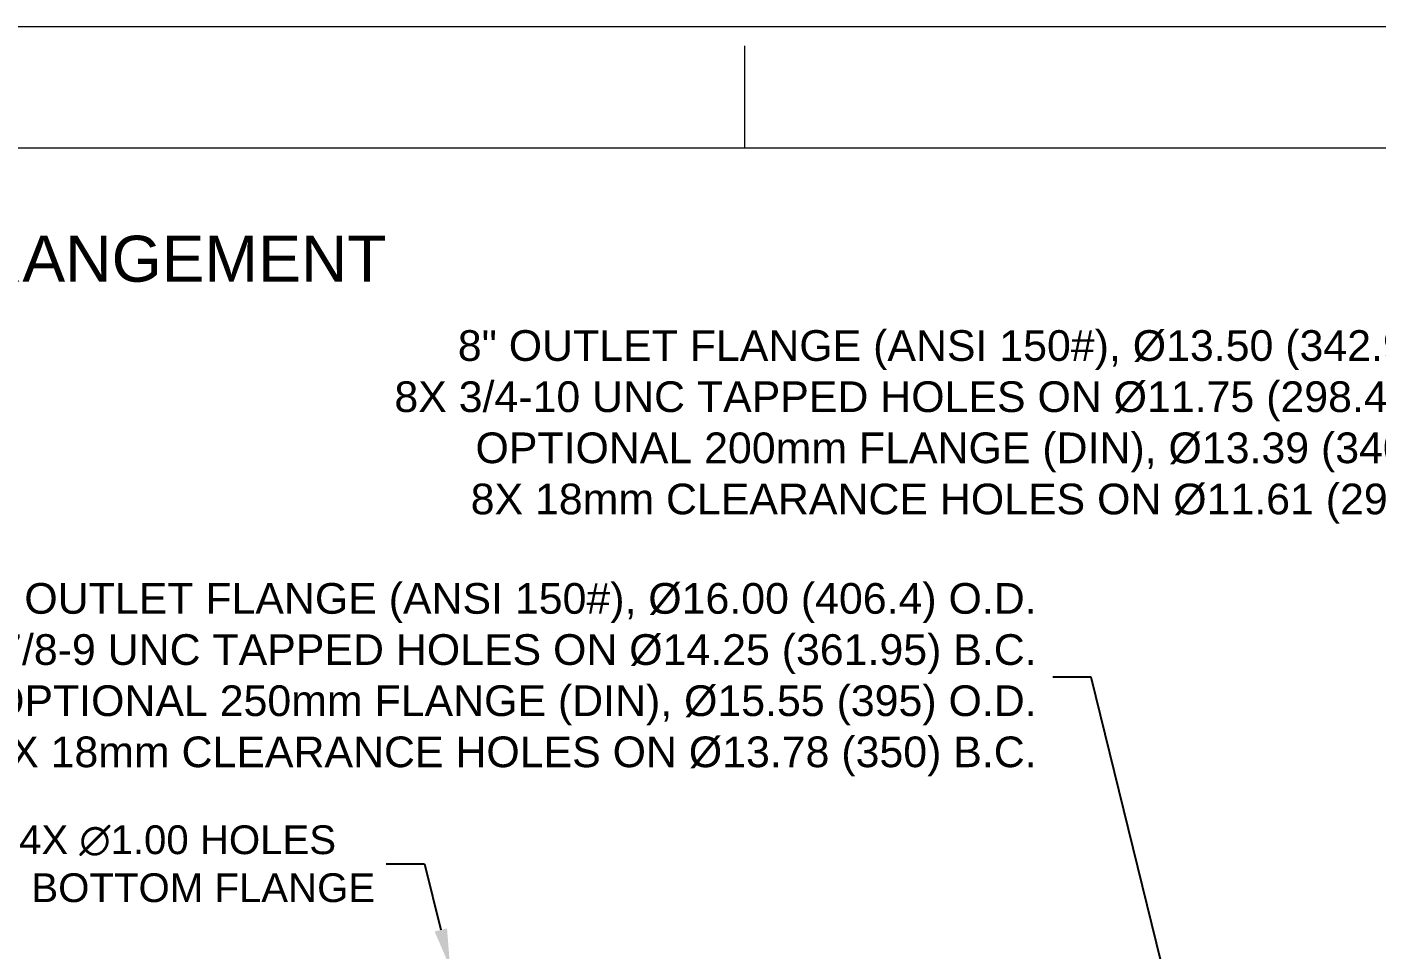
# Model space of a CAD drawing. Header units: inches. Extents: x -403 to 7, y 1 to 290.
# Drawn here: x -356.6 to -268.6, y 229.6 to 289.7 of the extents above; entities that cross this region are included whole.
import ezdxf
from ezdxf.enums import TextEntityAlignment as Align

# ---------------------------------------------------------------- set-up
doc = ezdxf.new("R2010")
doc.units = ezdxf.units.IN
doc.header["$MEASUREMENT"] = 0
doc.layers.add('Title Block', color=7, linetype='Continuous')
doc.layers.add('TXT', color=7, linetype='Continuous')
doc.styles.add('ACANSTS', font='romans.shx', dxfattribs={"height": 1})
doc.styles.add('Roman', font='romans')
doc.styles.get("Standard").update_dxf_attribs({"font": 'arial.ttf'})
doc.dimstyles.new('STANDARD 2 PLCS', dxfattribs={"dimtxt": 0.125, "dimasz": 0.18, "dimexe": 0.18, "dimexo": 0.0625, "dimgap": 0.09, "dimtad": 0, "dimtih": 1, "dimtoh": 1, "dimzin": 4, "dimdsep": 46, "dimtxsty": 'Standard', "dimcen": 0.09, "dimaunit": 1, "dimadec": 0, "dimazin": 1, "dimtfac": 1, "dimtofl": 0, "dimtmove": 1, "dimatfit": 3, "dimfxl": 1, "dimtolj": 1, "dimtzin": 4, "dimarcsym": 0})

# ---------------------------------------------------------------- blocks, each defined once
blk = doc.blocks.new('*D169')
at = {"color": 0, "lineweight": -2, "transparency": 16777216}
for p, q in [((-333.205, 235.189), (-330.705, 235.189)), ((-330.705, 235.189), (-329.634, 230.884)), ((-328.909, 227.072), (-328.909, 228.872)), ((-329.809, 227.972), (-328.009, 227.972))]:
    blk.add_line(p, q, dxfattribs=at)
at = {"color": 0, "transparency": 16777216}
blk.add_solid([(-329.229, 230.984), (-330.038, 230.783), (-329.03, 228.458)], dxfattribs=at)
at = {"layer": 'Defpoints', "color": 0, "transparency": 16777216}
for p in [(-329.03, 228.458), (-328.788, 227.487)]:
    blk.add_point(p, dxfattribs=at)
at = {"color": 0, "transparency": 16777216, "insert": (-346.792, 235.189), "char_height": 1.875, "attachment_point": 5}
blk.add_mtext('\\A1;4X ∅1.00 HOLES\\PIN BOTTOM FLANGE', dxfattribs=at)
blk = doc.blocks.new('LONE STAR BLOWER TITLE BLOCK (SIZE A)')
at = {"layer": 'Title Block', "lineweight": 15}
for p, q in [((23.625, 18), (0, 18)), ((5.9062, 17.5), (5.9062, 17.9219)), ((23.125, 17.5), (0.5, 17.5)), ((23.125, 17.5), (0.5, 17.5))]:
    blk.add_line(p, q, dxfattribs=at)
at = {"layer": 'Title Block', "lineweight": 15, "style": 'ACANSTS'}
for tag, p, height in [('DRAWN_BY', (14.3692, 2.2855), 0.135), ('DRAWN_DATE', (15.5145, 2.2938), 0.135), ('DRAWING_SUBTITLE', (17.5134, 1.9768), 0.2025), ('CHECKED_BY', (14.3914, 1.9397), 0.135), ('CHECK_DATE', (15.4958, 1.9404), 0.135), ('ENGINEER', (14.3854, 1.6081), 0.135), ('ENG_DATE', (15.4868, 1.6029), 0.135), ('DRAWING_SUBTITLE', (17.5109, 1.5494), 0.2025), ('MANUFACTURING', (14.3811, 1.2706), 0.135), ('MFG_DATE', (15.4879, 1.2695), 0.135), ('CONTROL', (14.3811, 0.9331), 0.135), ('CONTROL_DATE', (15.4879, 0.932), 0.135), ('CAGE_CODE', (17.7275, 0.9163), 0.135), ('MODEL_FILE_NAME', (8.2952, 0.6111), 0.135), ('APPROVED_BY', (14.3698, 0.5685), 0.135), ('APPROVAL_DATE', (15.4796, 0.5615), 0.135)]:
    blk.add_attdef(tag, p, '', height=height, dxfattribs=at)
at = {"layer": 'Title Block', "lineweight": 15, "style": 'Roman', "flags": 8}
for tag, height, p in [('DWG_NUMBER', 0.2812, (18.9096, 1.1474)), ('SCALE', 0.135, (17.9035, 0.7041)), ('SHEETNUMBER', 0.135, (21.2556, 0.7041)), ('TOTA_SHEETS', 0.135, (21.8939, 0.7016))]:
    blk.add_attdef(tag, text='', height=height, dxfattribs=at).set_placement(p, align=Align.TOP_LEFT)
at = {"layer": 'Title Block', "lineweight": 15, "style": 'ACANSTS'}
blk.add_attdef('REVISION', text='', height=0.135, dxfattribs=at).set_placement((22.8495, 0.8933), align=Align.CENTER)

msp = doc.modelspace()

# ---------------------------------------------------------------- block references
at = {"xscale": 15.78485726365457, "yscale": 15.78485726365457, "zscale": 15.78485726365457}
msp.add_blockref('LONE STAR BLOWER TITLE BLOCK (SIZE A)', (-403.038, 5.616), dxfattribs=at)

# ---------------------------------------------------------------- texts
at = {"char_height": 2, "attachment_point": 6}
for s, insert in [('8" OUTLET FLANGE (ANSI 150#), %%C13.50 (342.9) O.D.\\P8X 3/4-10 UNC TAPPED HOLES ON %%C11.75 (298.45) B.C.\\POPTIONAL 200mm FLANGE (DIN), %%C13.39 (340) O.D.\\P8X 18mm CLEARANCE HOLES ON %%C11.61 (295) B.C.', (-259.218, 263.678)), ('10" OUTLET FLANGE (ANSI 150#), %%C16.00 (406.4) O.D.\\P12X 7/8-9 UNC TAPPED HOLES ON %%C14.25 (361.95) B.C.\\POPTIONAL 250mm FLANGE (DIN), %%C15.55 (395) O.D.\\P12X 18mm CLEARANCE HOLES ON %%C13.78 (350) B.C.', (-290.795, 247.195))]:
    msp.add_mtext(s, dxfattribs=dict(at, insert=insert))
at = {"layer": 'TXT', "lineweight": 5}
msp.add_text('GENERAL ARRANGEMENT', height=3, dxfattribs=at).set_placement((-360.058, 273.139), align=Align.CENTER)

# ---------------------------------------------------------------- dimensions: what is measured, and where the dimension line sits
dim = msp.add_diameter_dim_2p(p1=(-328.788, 227.487), p2=(-329.03, 228.458), text='4X <> HOLES\\PIN BOTTOM FLANGE', dimstyle='STANDARD 2 PLCS', override={"dimscale": 10, "dimtxt": 0.1875, "dimasz": 0.25})
dim.commit()
dim.dimension.update_dxf_attribs({"geometry": '*D169', "text_midpoint": (-330.705, 235.189), "dimtype": 163})

# ---------------------------------------------------------------- leaders
at = {"annotation_type": 0, "has_hookline": 1, "hookline_direction": 1, "text_width": 73.094}
msp.add_leader([(-250.486, 229.839), (-255.818, 263.678), (-258.318, 263.678)], dimstyle='STANDARD 2 PLCS', override={"dimscale": 10, "dimtxt": 0.25, "dimasz": 0.25}, dxfattribs=at)
msp.add_leader([(-279.142, 214.475), (-287.245, 247.371), (-289.745, 247.371)], dimstyle='STANDARD 2 PLCS', override={"dimscale": 10, "dimtxt": 0.25, "dimasz": 0.25})

doc.saveas('drawing.dxf')
